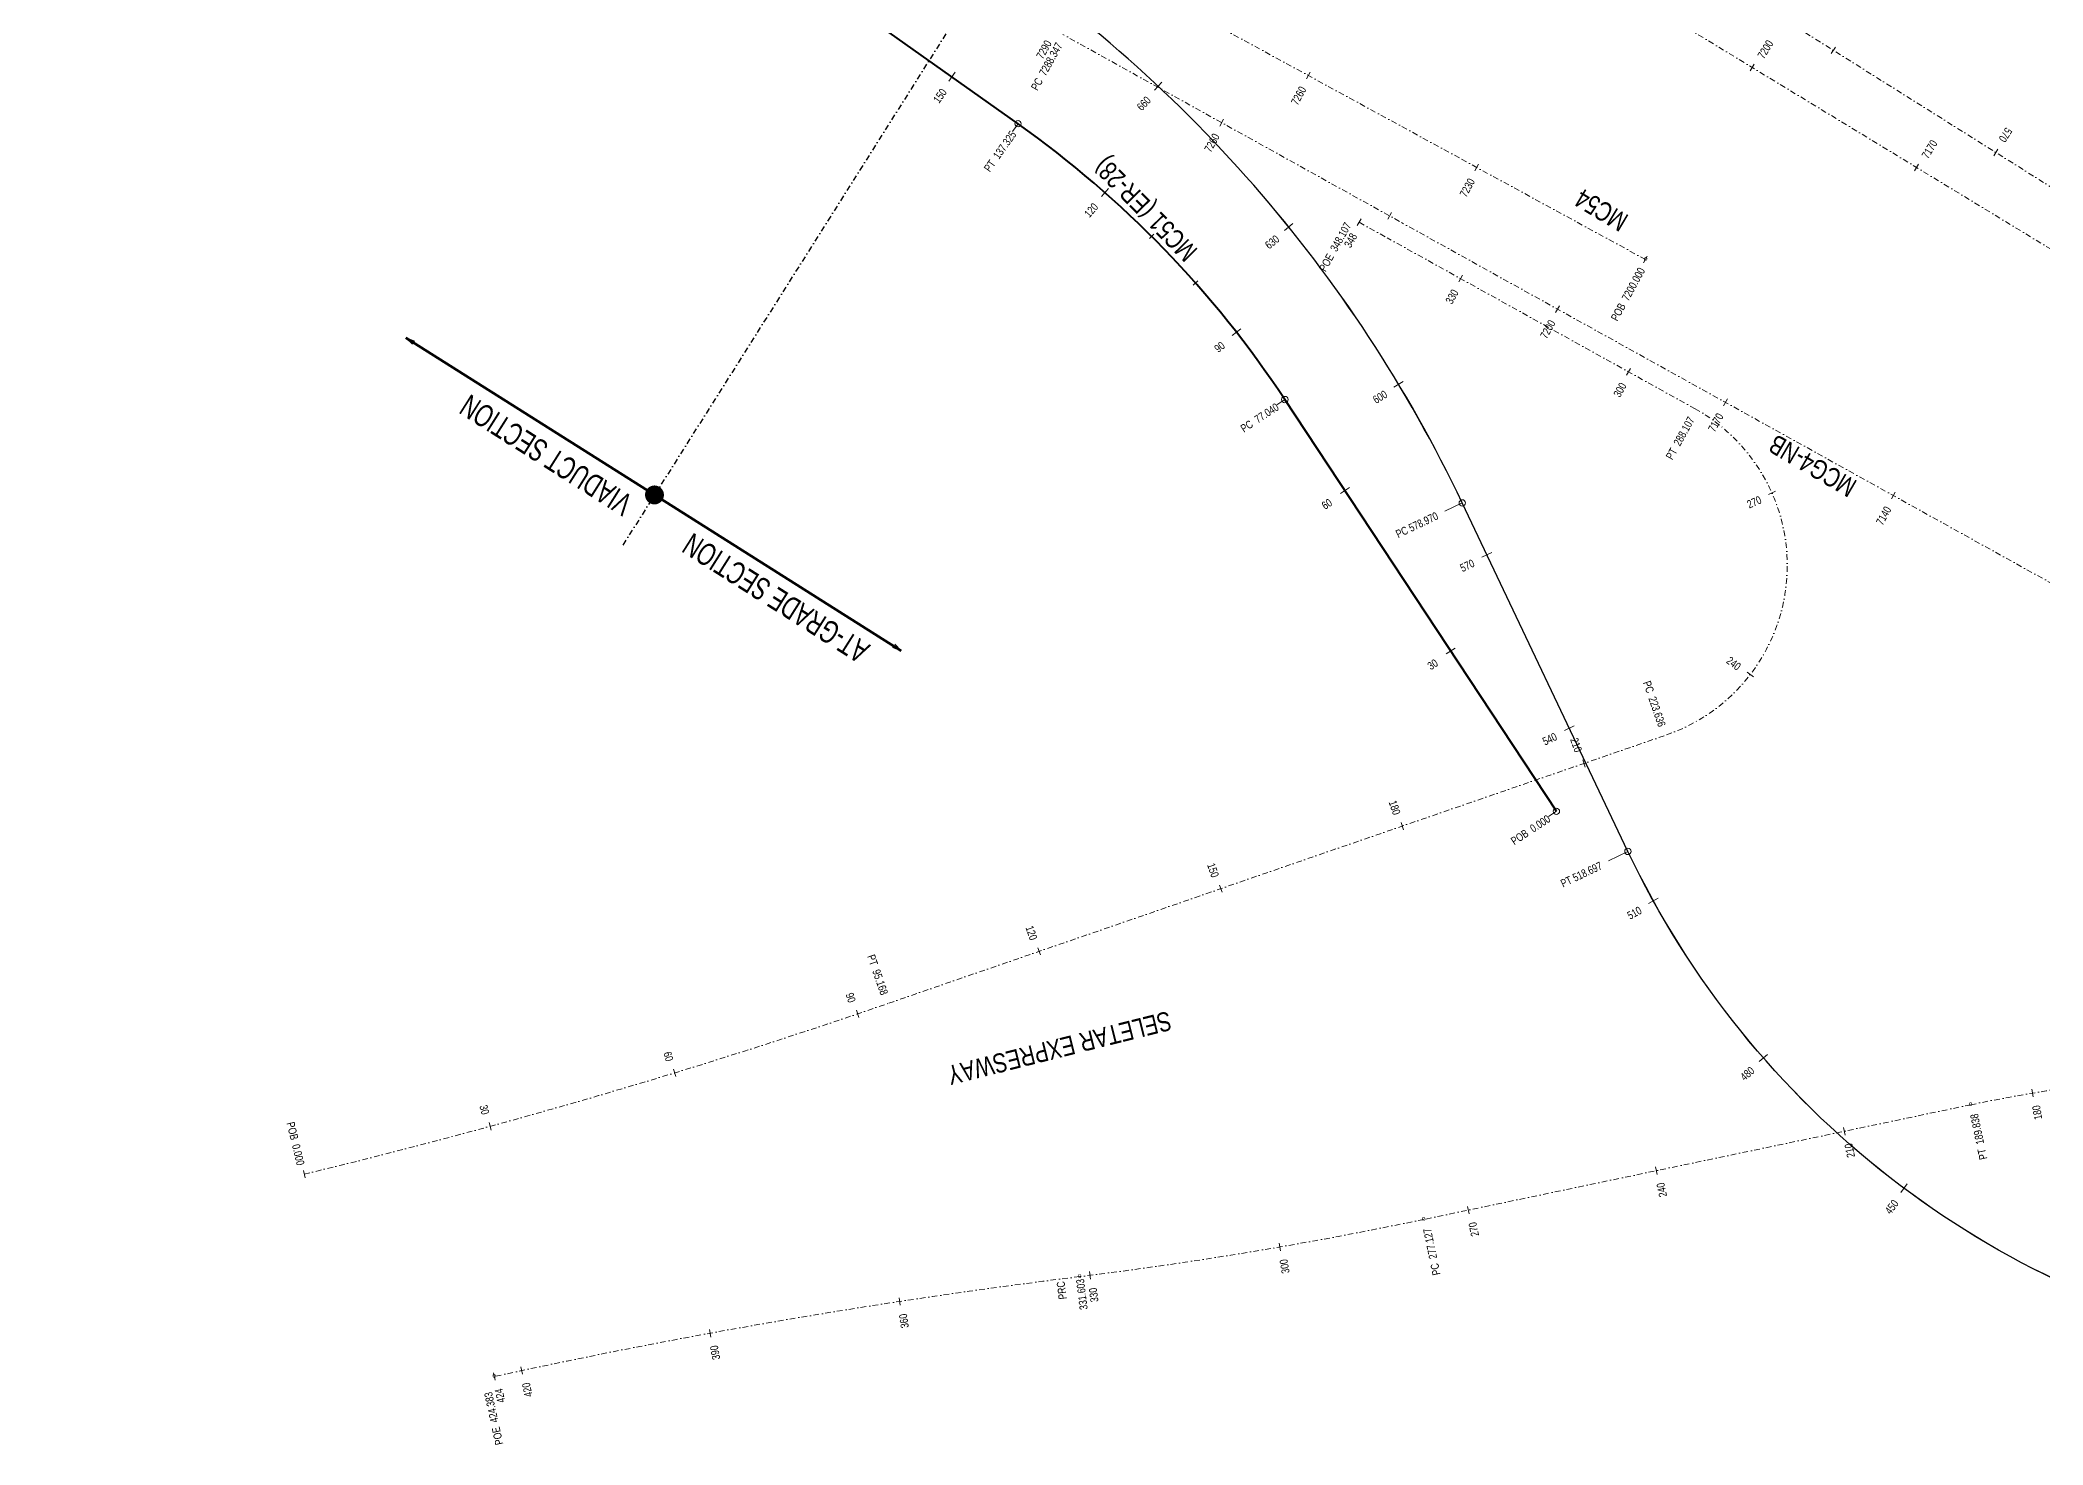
# Model space of a CAD drawing. Header units: metres. Extents: x 27146 to 29051, y 38350 to 42879.
# Drawn here: x 27642.9 to 27955.7, y 41679.1 to 41898.5 of the extents above; entities that cross this region are included whole.
import ezdxf
from ezdxf.enums import TextEntityAlignment as Align

# ---------------------------------------------------------------- set-up
doc = ezdxf.new("R2010")
doc.units = ezdxf.units.M
doc.header["$MEASUREMENT"] = 0
doc.linetypes.add('DGN Style 4', pattern=[1.772068, 0.885481, -0.44274, 0.001107, -0.44274])
for name, color, linetype, lineweight in [('C-_ANOT----_A1', 7, 'Continuous', 30), ('C-_ANOT----_E-', 7, 'Continuous', 13), ('C-_ANOTSPNO_T-', 7, 'Continuous', 0), ('C-_CHNGVIA_T1', 3, 'Continuous', 13), ('C-_MC51----_01-_A1', 7, 'Continuous', 13), ('C-_MC51----_E-', 3, 'Continuous', 40), ('C-_MC5A----_01-_A1', 7, 'Continuous', 13), ('C-_MC5A----_01-_CH', 251, 'Continuous', 0), ('C-_MC5A----_E-', 40, 'Continuous', 30), ('C-_MC5B----_A', 7, 'Continuous', 0), ('C-_RAILCHNG_T1', 7, 'Continuous', 13), ('C-_ROADMALG_E-', 1, 'DGN Style 4', 13)]:
    doc.layers.add(name, color=color, linetype=linetype, lineweight=lineweight)
doc.styles.add('Style-WORKING', font='WORKING.shx')
doc.dimstyles.new('T1000_LaneWidth', dxfattribs={"dimtxt": 2, "dimasz": 1.4, "dimexe": 0.5, "dimexo": 1, "dimgap": 1, "dimtad": 0, "dimtih": 1, "dimtoh": 1, "dimdec": 1, "dimzin": 11, "dimdsep": 46, "dimtxsty": 'Style-WORKING', "dimblk": 'TerminatorOpen_0.4', "dimcen": 0.09, "dimse1": 1, "dimse2": 1, "dimclrd": 7, "dimclre": 7, "dimadec": 4, "dimazin": 3, "dimtfac": 1, "dimtdec": 1, "dimtmove": 0, "dimatfit": 3, "dimldrblk": 'TerminatorOpen_0.4', "dimfxl": 1, "dimfrac": 2, "dimtolj": 1, "dimtzin": 11, "dimlwd": 0, "dimlwe": 0, "dimarcsym": 0})

# ---------------------------------------------------------------- blocks, each defined once
blk = doc.blocks.new('TerminatorOpen_0.4')
at = {"color": 0, "linetype": 'ByBlock', "lineweight": -2}
for q in [(-1, 0.21), (-1, 0), (-1, -0.21)]:
    blk.add_line((0, 0), q, dxfattribs=at)

msp = doc.modelspace()

# ---------------------------------------------------------------- hatches: boundary and pattern name
at = {"layer": 'C-_ANOTSPNO_T-', "linetype": 'Continuous'}
h = msp.add_hatch(color=7, dxfattribs=at)
edge = h.paths.add_edge_path()
edge.add_arc((27738.87, 41827.46), 1.48, 0, 360)

# ---------------------------------------------------------------- linework, layer by layer
at = {"layer": 'C-_ANOTSPNO_T-', "color": 7, "linetype": 'DGN Style 4', "lineweight": 30}
msp.add_line((27850.33, 42003.86), (27733.8, 41819.42), dxfattribs=at)
at = {"layer": 'C-_MC51----_01-_A1', "flags": 128}
for points in [[(27784.82, 41892.09), (27785.81, 41893.47)], [(27795.65, 41885.45), (27794.79, 41884.23)], [(27808.66, 41874.06), (27809.79, 41875.33)], [(27816.16, 41867.49), (27816.87, 41868.2)], [(27822.99, 41860.24), (27823.74, 41860.9)], [(27829.09, 41852.36), (27830.43, 41853.4)], [(27837.32, 41842.36), (27836.07, 41841.53)], [(27845.99, 41827.66), (27847.41, 41828.6)], [(27862.5, 41802.62), (27863.92, 41803.55)], [(27879.73, 41778.04), (27878.48, 41777.22)]]:
    msp.add_lwpolyline(points, dxfattribs=at)
at = {"layer": 'C-_MC51----_01-_A1'}
for centre in [(27795.65, 41885.45), (27837.32, 41842.36), (27879.73, 41778.04)]:
    msp.add_circle(centre, 0.5, dxfattribs=at)
at = {"layer": 'C-_MC51----_E-'}
for p, q in [((27795.65, 41885.45), (27727.92, 41933.47)), ((27879.73, 41778.04), (27837.32, 41842.36))]:
    msp.add_line(p, q, dxfattribs=at)
msp.add_arc((27701.7, 41752.93), 162.44, 33.4014, 54.6646, dxfattribs=at)
at = {"layer": 'C-_MC5A----_01-_A1', "linetype": 'Continuous', "flags": 128}
for points in [[(27865.03, 41826.21), (27862.32, 41824.93)], [(27890.9, 41771.78), (27887.86, 41770.33)]]:
    msp.add_lwpolyline(points, dxfattribs=at)
at = {"layer": 'C-_MC5A----_01-_CH', "linetype": 'Continuous', "flags": 128}
for points in [[(27816.96, 41890.67), (27818.13, 41891.91)], [(27837.27, 41868.78), (27838.59, 41869.85)], [(27854.36, 41844.3), (27855.82, 41845.18)], [(27868.11, 41817.75), (27869.65, 41818.48)], [(27880.99, 41790.65), (27882.53, 41791.38)], [(27894.13, 41763.63), (27895.62, 41764.45)], [(27911.42, 41738.96), (27912.7, 41740.08)], [(27933.51, 41718.48), (27934.53, 41719.85)]]:
    msp.add_lwpolyline(points, dxfattribs=at)
at = {"layer": 'C-_MC5A----_E-'}
msp.add_line((27890.9, 41771.78), (27865.03, 41826.21), dxfattribs=at)
at = {"layer": 'C-_MC5A----_E-', "flags": 128}
msp.add_lwpolyline([(28334.29, 41849.48), (28274.85, 41829.64, 0.104038), (28137.39, 41749.2), (28113.73, 41727.74, -0.502884), (27890.9, 41771.78), (27865.03, 41826.21, 0.137919), (27787.67, 41914.78), (27751.47, 41938.44, -0.079171), (27611.11, 42065.79), (27561.63, 42127.48)], format="xyb", dxfattribs=at)
at = {"layer": 'C-_MC5A----_E-'}
msp.add_arc((27668.85, 41732.95), 217.21, 25.4262, 56.8367, dxfattribs=at)
at = {"layer": 'C-_MC5A----_E-', "extrusion": (0, 0, -1)}
msp.add_arc((-28018.68, 41832.52), 141.47, 227.7854, 334.5738, dxfattribs=at)
at = {"layer": 'C-_MC5B----_A', "linetype": 'Continuous', "flags": 128}
for points in [[(27923.3, 41897.42), (27922.66, 41896.4)], [(27948.7, 41881.45), (27948.06, 41880.44)]]:
    msp.add_lwpolyline(points, dxfattribs=at)
at = {"layer": 'C-_RAILCHNG_T1', "linetype": 'Continuous', "flags": 128}
for points in [[(27840.68, 41892.45), (27841.26, 41893.51)], [(27910.02, 41893.7), (27910.64, 41894.73)], [(27827.16, 41885.08), (27827.74, 41886.13)], [(27867.01, 41878.08), (27867.59, 41879.13)], [(27935.65, 41878.11), (27936.27, 41879.13)], [(27848.64, 41869.52), (27849.22, 41870.57)], [(27848.64, 41869.52), (27849.22, 41870.57)], [(27853.39, 41870.52), (27853.97, 41871.57)], [(27893.35, 41863.71), (27893.92, 41864.76)], [(27864.47, 41860.73), (27865.05, 41861.78)], [(27879.61, 41855.96), (27880.2, 41857.01)], [(27890.7, 41846.17), (27891.28, 41847.22)], [(27905.84, 41841.4), (27906.43, 41842.45)], [(27912.84, 41827.54), (27913.94, 41828.03)], [(27932.07, 41826.83), (27932.65, 41827.88)], [(27909.54, 41799.77), (27910.49, 41799.04)], [(27883.84, 41786.09), (27884.23, 41784.96)], [(27855.48, 41776.31), (27855.87, 41775.17)], [(27827.12, 41766.52), (27827.51, 41765.39)], [(27798.76, 41756.74), (27799.15, 41755.6)], [(27770.4, 41746.97), (27770.78, 41745.83)], [(27741.86, 41737.77), (27742.22, 41736.62)], [(27954.21, 41733.43), (27954.01, 41734.62)], [(27713.07, 41729.42), (27713.38, 41728.26)], [(27924.83, 41727.48), (27924.58, 41728.65)], [(27684.03, 41721.94), (27684.32, 41720.78)], [(27895.47, 41721.32), (27895.22, 41722.5)], [(27866.11, 41715.17), (27865.86, 41716.34)], [(27836.65, 41709.4), (27836.44, 41710.58)], [(27806.95, 41704.96), (27806.8, 41706.15)], [(27777.25, 41700.89), (27777.07, 41702.07)], [(27747.68, 41695.93), (27747.46, 41697.11)], [(27713.99, 41689.17), (27713.73, 41690.34)], [(27713.99, 41689.17), (27713.73, 41690.34)], [(27718.27, 41690.1), (27718.02, 41691.27)]]:
    msp.add_lwpolyline(points, dxfattribs=at)
at = {"layer": 'C-_RAILCHNG_T1', "linetype": 'Continuous'}
for centre in [(27865.03, 41826.21), (27890.9, 41771.78)]:
    msp.add_circle(centre, 0.5, dxfattribs=at)
at = {"layer": 'C-_ROADMALG_E-', "color": 7, "linetype": 'DGN Style 4', "lineweight": 13}
for p, q in [((27864.59, 41880.09), (27778.2, 41927.24)), ((27896.45, 41913.59), (28013.81, 41839.81)), ((28172.78, 41734.54), (27889.91, 41906.64)), ((27855.22, 41870.19), (27802.67, 41899.37)), ((27893.63, 41864.24), (27864.85, 41879.94)), ((27852.97, 41867.8), (27848.93, 41870.04)), ((27901.38, 41840.92), (27853.29, 41867.62)), ((27975.27, 41803.54), (27855.53, 41870.01)), ((27775.48, 41748.07), (27896.92, 41789.97)), ((27944.44, 41732.2), (27859.01, 41714.29))]:
    msp.add_line(p, q, dxfattribs=at)
for centre, radius, start, end in [((27887.79, 41816.44), 28, 289.0337, 60.9604), ((27449.36, 42693.4), 1000, 283.58096, 289.03368), ((27993.79, 41496.82), 240.5, 56.6153, 101.8414), ((27928.48, 40707.74), 1005.2, 97.03953, 102.32788)]:
    msp.add_arc(centre, radius, start, end, dxfattribs=at)
at = {"layer": 'C-_ROADMALG_E-', "color": 7, "linetype": 'DGN Style 4', "lineweight": 13, "extrusion": (0, 0, -1)}
msp.add_arc((-27725.63, 42350.46), 650, 258.15855, 262.96047, dxfattribs=at)

# ---------------------------------------------------------------- texts
at = {"layer": 'C-_ANOT----_A1', "color": 7, "insert": (27883.08, 41874.15), "char_height": 3, "attachment_point": 6, "rotation": 149.173, "line_spacing_factor": 1.464, "style": 'Style-WORKING'}
msp.add_mtext('\\H1x;\\W0.8;MC54  ', dxfattribs=at)
at = {"layer": 'C-_ANOT----_E-', "color": 7, "lineweight": 30, "char_height": 3, "attachment_point": 6, "line_spacing_factor": 1.464, "style": 'Style-WORKING'}
for s, insert, rotation in [('\\H1x;\\W0.8;MCG4-NB  ', (27913.35, 41835.75), 149.7015), ('\\H1x;\\W0.8;SELETAR EXPRESWAY', (27784.72, 41736.74), 194.0476)]:
    msp.add_mtext(s, dxfattribs=dict(at, insert=insert, rotation=rotation))
at = {"layer": 'C-_ANOTSPNO_T-', "color": 7, "lineweight": 30, "style": 'Style-WORKING', "width": 0.714286}
for s, p in [('VIADUCT SECTION', (27735.74, 41827.01)), ('AT-GRADE SECTION', (27772.72, 41803.96))]:
    msp.add_text(s, height=3.5, rotation=147.6361, dxfattribs=at).set_placement(p)
at = {"layer": 'C-_CHNGVIA_T1', "insert": (27808.65, 41879.77), "char_height": 3, "attachment_point": 6, "rotation": 134.4123, "line_spacing_factor": 1.464, "style": 'Style-WORKING'}
msp.add_mtext('\\H1x;\\W0.8;MC51 (ER-28)  ', dxfattribs=at)
at = {"layer": 'C-_MC51----_01-_A1', "char_height": 1.25, "style": 'Style-WORKING'}
for s, insert, attachment_point, rotation, line_spacing_factor in [('\\H1x;\\W0.8;150', (27783.46, 41889.8), 5, 54.6646, 0.96), ('\\H1x;\\W0.8;PT  137.325', (27794.96, 41884.1), 6, 54.6646, 1.464), ('\\H1x;\\W0.8;120', (27807.07, 41871.93), 5, 48.5539, 0.96), ('\\H1x;\\W0.8;90', (27827.13, 41850.56), 5, 37.9726, 0.96), ('\\H1x;\\W0.8;PC  77.040', (27836.18, 41841.36), 6, 33.4014, 1.464), ('\\H1x;\\W0.8;60', (27843.89, 41826.03), 5, 33.4014, 0.96), ('\\H1x;\\W0.8;30', (27860.41, 41800.98), 5, 33.4014, 0.96), ('\\H1x;\\W0.8;POB  0.000', (27878.59, 41777.04), 6, 33.4014, 1.464)]:
    msp.add_mtext(s, dxfattribs=dict(at, insert=insert, attachment_point=attachment_point, rotation=rotation, line_spacing_factor=line_spacing_factor))
at = {"layer": 'C-_MC5A----_01-_A1', "linetype": 'Continuous', "char_height": 1.25, "attachment_point": 5, "line_spacing_factor": 0.96, "style": 'Style-WORKING'}
for s, insert, rotation in [('\\H1x;\\W0.8;660', (27815.3, 41888.6), 46.8), ('\\H1x;\\W0.8;630', (27835.34, 41866.96), 38.8867), ('\\H1x;\\W0.8;600', (27852.2, 41842.76), 30.9735), ('\\H1x;\\W0.8;PC 578.970', (27857.95, 41822.77), 25.4262), ('\\H1x;\\W0.8;570', (27865.81, 41816.42), 25.4262), ('\\H1x;\\W0.8;540', (27878.69, 41789.33), 25.4262), ('\\H1x;\\W0.8;PT 518.697', (27883.63, 41768.16), 25.4262), ('\\H1x;\\W0.8;510', (27891.92, 41762.17), 28.9483), ('\\H1x;\\W0.8;480', (27909.56, 41737.06), 41.098), ('\\H1x;\\W0.8;450', (27932.1, 41716.24), 53.2477)]:
    msp.add_mtext(s, dxfattribs=dict(at, insert=insert, rotation=rotation))
at = {"layer": 'C-_MC5B----_A', "linetype": 'Continuous', "insert": (27949.27, 41882.75), "char_height": 1.25, "attachment_point": 6, "rotation": 237.8453, "line_spacing_factor": 1.464, "style": 'Style-WORKING'}
msp.add_mtext('\\H1x;\\W0.8;570', dxfattribs=at)
at = {"layer": 'C-_RAILCHNG_T1', "linetype": 'Continuous', "char_height": 1.25, "line_spacing_factor": 1.464, "style": 'Style-WORKING'}
for s, insert, attachment_point, rotation in [('\\H1x;\\W0.8;7290', (27800.43, 41898.32), 6, 60.8251), ('\\H1x;\\W0.8;7200', (27912.15, 41895.45), 7, 58.6835), ('\\H1x;\\W0.8;PC  7288.347', (27802.12, 41897.96), 6, 60.9604), ('\\H1x;\\W0.8;7260', (27840.19, 41891.12), 6, 61.3748), ('\\H1x;\\W0.8;7260', (27826.66, 41883.76), 6, 60.9604), ('\\H1x;\\W0.8;7170', (27937.78, 41879.85), 7, 58.6835), ('\\H1x;\\W0.8;7230', (27866.53, 41876.75), 6, 61.3748), ('\\H1x;\\W0.8;POE  348.107', (27847.22, 41869.87), 6, 60.9604), ('\\H1x;\\W0.8;348', (27848.14, 41868.19), 6, 60.9604), ('\\H1x;\\W0.8;348', (27848.14, 41868.19), 6, 60.9604), ('\\H1x;\\W0.8;POB  7200.000', (27893.1, 41862.82), 6, 61.3748), ('\\H1x;\\W0.8;330', (27863.97, 41859.4), 6, 60.9604), ('\\H1x;\\W0.8;7200', (27879.12, 41854.63), 6, 60.9604), ('\\H1x;\\W0.8;300', (27890.2, 41844.84), 6, 60.9604), ('\\H1x;\\W0.8;PT  288.107', (27900.84, 41839.51), 6, 60.9604), ('\\H1x;\\W0.8;7170', (27905.35, 41840.07), 6, 60.9604), ('\\H1x;\\W0.8;270', (27911.65, 41826.79), 6, 23.9079), ('\\H1x;\\W0.8;7140', (27931.57, 41825.51), 6, 60.9604), ('\\H1x;\\W0.8;240', (27908.3, 41800.45), 6, 322.5196), ('\\H1x;\\W0.8;PC  223.636', (27896.24, 41791.32), 6, 289.0337), ('\\H1x;\\W0.8;210', (27883.18, 41787.35), 6, 289.0337), ('\\H1x;\\W0.8;180', (27854.83, 41777.56), 6, 289.0337), ('\\H1x;\\W0.8;150', (27826.47, 41767.78), 6, 289.0337), ('\\H1x;\\W0.8;120', (27798.11, 41757.99), 6, 289.0337), ('\\H1x;\\W0.8;PT  95.168', (27774.79, 41749.42), 6, 289.0337), ('\\H1x;\\W0.8;90', (27769.75, 41748.23), 6, 288.7376), ('\\H1x;\\W0.8;60', (27741.26, 41739.04), 6, 287.0187), ('\\H1x;\\W0.8;POB  0.000', (27683.62, 41722.77), 6, 283.581), ('\\H1x;\\W0.8;30', (27712.5, 41730.72), 6, 285.2998), ('\\H1x;\\W0.8;PT  189.838', (27944.95, 41730.78), 6, 101.8414), ('\\H1x;\\W0.8;180', (27954.64, 41732.09), 6, 99.4978), ('\\H1x;\\W0.8;210', (27925.32, 41726.15), 6, 101.8414), ('\\H1x;\\W0.8;240', (27895.96, 41720), 6, 101.8414), ('\\H1x;\\W0.8;270', (27866.6, 41713.84), 6, 101.8414), ('\\H1x;\\W0.8;PC  277.127', (27859.52, 41712.87), 6, 101.8414), ('\\H1x;\\W0.8;300', (27837.09, 41708.06), 6, 99.8253), ('\\H1x;\\W0.8;PRC  \\P331.603', (27803.81, 41704.8), 6, 97.0395), ('\\H1x;\\W0.8;330', (27807.33, 41703.6), 6, 97.1809), ('\\H1x;\\W0.8;360', (27777.66, 41699.54), 6, 98.6581), ('\\H1x;\\W0.8;390', (27748.14, 41694.59), 6, 100.3681), ('\\H1x;\\W0.8;POE  424.383', (27712.87, 41687.3), 6, 102.3279), ('\\H1x;\\W0.8;424', (27714.49, 41687.85), 6, 102.3279), ('\\H1x;\\W0.8;424', (27714.49, 41687.85), 6, 102.3279), ('\\H1x;\\W0.8;420', (27718.77, 41688.77), 6, 102.0781)]:
    msp.add_mtext(s, dxfattribs=dict(at, insert=insert, attachment_point=attachment_point, rotation=rotation))
at = {"layer": 'C-_ROADMALG_E-', "color": 7, "linetype": 'DGN Style 4', "lineweight": 0, "style": 'Style-WORKING'}
msp.add_text('o', height=0.75, rotation=151.3748, dxfattribs=at).set_placement((27893.63, 41864.24), align=Align.MIDDLE_CENTER)
msp.add_text('o', height=0.75, rotation=151.3748, dxfattribs=at).set_placement((27893.63, 41864.24), align=Align.MIDDLE_CENTER)
at = {"layer": 'C-_ROADMALG_E-', "color": 7, "linetype": 'Continuous', "lineweight": 0, "style": 'Style-WORKING'}
for rotation, p in [(151.3748, (27893.63, 41864.24)), (191.8414, (27944.44, 41732.2)), (191.8414, (27859.01, 41714.29)), (187.0395, (27805.29, 41705.36)), (192.3279, (27713.86, 41689.76))]:
    msp.add_text('o', height=0.75, rotation=rotation, dxfattribs=at).set_placement(p, align=Align.MIDDLE_CENTER)

# ---------------------------------------------------------------- leaders
at = {"layer": 'C-_ANOTSPNO_T-', "color": 7, "linetype": 'Continuous', "lineweight": 13}
for points in [[(27700.05, 41851.99), (27738.87, 41827.46)], [(27777.41, 41803.13), (27738.87, 41827.46)]]:
    msp.add_leader(points, dimstyle='T1000_LaneWidth', override={"dimclrd": 0, "dimlwd": 65534}, dxfattribs=at)

doc.saveas('drawing.dxf')
